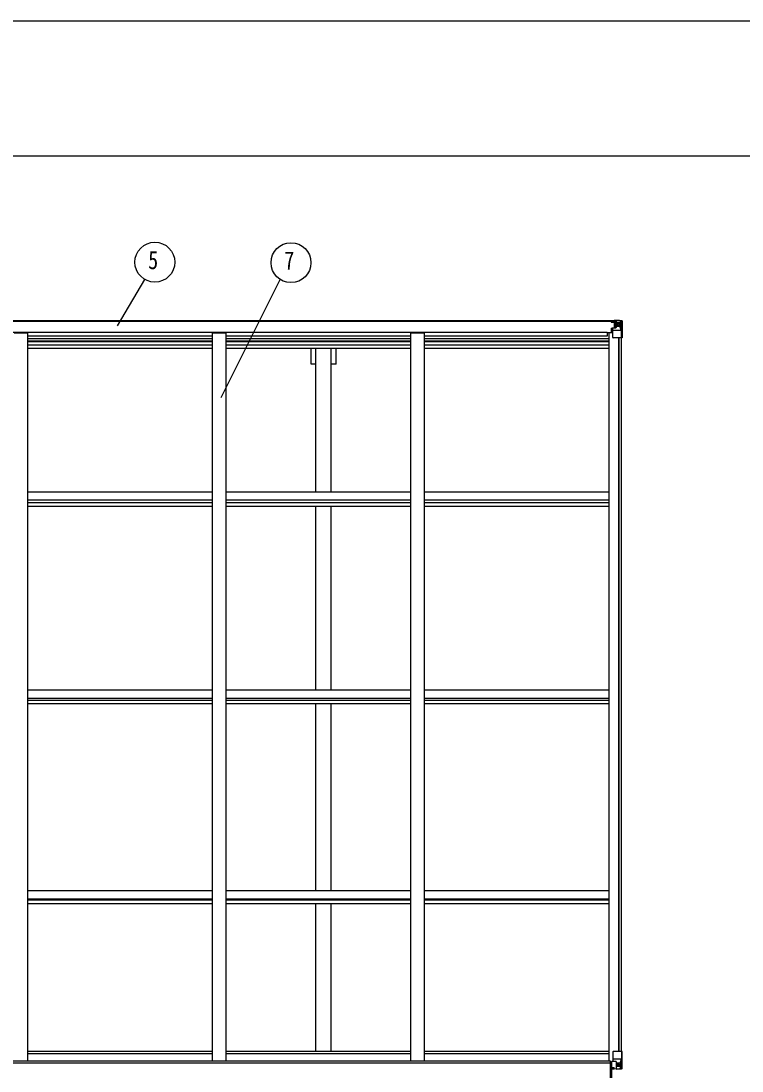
# Model space of a CAD drawing. Units: millimetres, scale not verified. Extents: x -10512 to 10512, y -7425 to 7425.
# Drawn here: x 1204 to 3807, y 3637 to 7425 of the extents above; entities that cross this region are included whole.
import ezdxf
from ezdxf.enums import TextEntityAlignment as Align

# ---------------------------------------------------------------- set-up
doc = ezdxf.new("R2010")
doc.units = ezdxf.units.MM
doc.header["$LTSCALE"] = 30
for name, color, linetype in [('0-4_YKK_13', 4, 'Continuous'), ('0-5_YKK_A1', 4, 'Continuous'), ('0-6_YKK_D', 6, 'Continuous'), ('0-7_YKK_ZWAK', 7, 'Continuous')]:
    doc.layers.add(name, color=color, linetype=linetype)
doc.styles.add('ＭＳ ゴシック', font='')
doc.styles.get('ＭＳ ゴシック').set_extended_font_data('MS Gothic')

msp = doc.modelspace()

# ---------------------------------------------------------------- linework, layer by layer
at = {"layer": '0-4_YKK_13'}
for p, q in [((3334.65, 6339.8), (3334.65, 6340.8)), ((3335.65, 6339.8), (3334.65, 6339.8)), ((3334.65, 6339.8), (3334.65, 6338.23)), ((3334.65, 6338.12), (3334.65, 6338.23)), ((3335.65, 6340.8), (3335.65, 6339.8)), ((3340.65, 6339.8), (3335.65, 6339.8)), ((3340.85, 6343.3), (3339.16, 6342.87)), ((3340.65, 6338.19), (3340.65, 6339.8)), ((3340.65, 6338.19), (3350.65, 6338.1)), ((3340.85, 6343.3), (3341.15, 6343.3)), ((3341.15, 6343.3), (3341.15, 6342.87)), ((3342.65, 6340.06), (3350.65, 6340.06)), ((3342.65, 6340.03), (3350.65, 6340.03)), ((3346.15, 6345.49), (3352.65, 6345.1)), ((3346.15, 6344.61), (3346.15, 6345.49)), ((3352.65, 6344.21), (3346.15, 6344.61)), ((3346.15, 6344.1), (3346.15, 6344.61)), ((3346.15, 6344.1), (3346.15, 6343.68)), ((3346.15, 6343.68), (3351.15, 6343.6)), ((3346.15, 6343.68), (3346.15, 6342.87)), ((3347.15, 6337.73), (3347.15, 6337.96)), ((3347.15, 6317.99), (3347.15, 6337.73)), ((3351.04, 6337.73), (3347.15, 6337.73)), ((3347.15, 6334.1), (3351.15, 6334.1)), ((3347.15, 6325.89), (3351.15, 6325.89)), ((3350.65, 6340.03), (3350.65, 6340.06)), ((3350.65, 6339.03), (3350.65, 6340.03)), ((3350.65, 6339.03), (3351.15, 6339.03)), ((3350.65, 6338.1), (3350.65, 6339.03)), ((3350.66, 6338.1), (3350.65, 6338.1)), ((3350.66, 6337.94), (3350.66, 6338.1)), ((3351.15, 6339.39), (3352.65, 6339.39)), ((3351.15, 6335.85), (3352.65, 6335.85)), ((3352.65, 6344.98), (3364.65, 6344.2)), ((3353.65, 6335.85), (3352.65, 6335.85)), ((3364.65, 6335.85), (3352.65, 6335.85)), ((3359.17, 6328.66), (3359.17, 6327.7)), ((3366.98, 6335.8), (3364.65, 6335.86)), ((3364.74, 6344.19), (3372.66, 6343.72)), ((3366.98, 6322.33), (3366.98, 6335.8)), ((3367.84, 6339.31), (3370.57, 6342.97)), ((3371.81, 6342.75), (3371.81, 6342.68)), ((3371.81, 6282.1), (3371.81, 6342.68)), ((3373.71, 6343.81), (3373.71, 6343.81)), ((3373.71, 6343.76), (3373.71, 6343.8)), ((3374.65, 6342.81), (3374.65, 6342.77)), ((3320.15, 6301.18), (3340.65, 6301.18)), ((3336.15, 6316.97), (3337.15, 6316.98)), ((3336.15, 6301.18), (3336.15, 6316.97)), ((3337.15, 6315.24), (3336.15, 6315.25)), ((3336.15, 6305.1), (3340.65, 6305.1)), ((3341.2, 6317.01), (3337.15, 6316.98)), ((3340.65, 6283.1), (3340.65, 6316.2)), ((3364.65, 6308.77), (3340.65, 6308.77)), ((3351.82, 6318.74), (3341.48, 6317.09)), ((3341.48, 6316.45), (3351.82, 6318.11)), ((3341.48, 6317.09), (3341.48, 6316.45)), ((3351.15, 6322.3), (3352.65, 6322.3)), ((3351.82, 6318.11), (3351.82, 6318.74)), ((3364.65, 6322.3), (3352.65, 6322.3)), ((3364.65, 6322.3), (3366.98, 6322.33)), ((3364.65, 6322.3), (3364.65, 6322.3)), ((3371.26, 6308.98), (3364.65, 6308.77)), ((3371.26, 6308.98), (3367.12, 6321.06)), ((3371.81, 6282.1), (3341.65, 6282.1)), ((3340.65, 3706), (3340.65, 3672.9)), ((3364.65, 3680.33), (3340.65, 3680.33)), ((3374.65, 3707), (3341.65, 3707)), ((3371.26, 3680.12), (3364.65, 3680.33)), ((3371.26, 3680.12), (3367.12, 3668.03)), ((3371.81, 3707), (3371.81, 3646.42)), ((3374.65, 3646.29), (3374.65, 3707)), ((3336.15, 3669.84), (3336.15, 3649.69)), ((3346.15, 3670.79), (3337.15, 3670.75)), ((3337.15, 3648.98), (3346.15, 3648.92)), ((3341.48, 3672.64), (3351.82, 3670.99)), ((3341.48, 3672.01), (3341.48, 3672.64)), ((3349.13, 3670.79), (3341.48, 3672.01)), ((3352.65, 3670.79), (3346.15, 3670.79)), ((3346.15, 3643.6), (3346.15, 3649.55)), ((3351.82, 3670.99), (3351.82, 3670.79)), ((3352.65, 3670.79), (3352.65, 3644)), ((3352.65, 3666.8), (3364.65, 3666.8)), ((3364.65, 3653.24), (3352.65, 3653.24)), ((3352.65, 3644.12), (3364.65, 3644.9)), ((3360.13, 3660.44), (3360.13, 3661.4)), ((3364.65, 3666.8), (3364.65, 3666.8)), ((3364.65, 3666.8), (3366.98, 3666.77)), ((3366.98, 3653.3), (3364.65, 3653.24)), ((3364.74, 3644.9), (3372.66, 3645.38)), ((3366.98, 3666.77), (3366.98, 3653.3)), ((3367.84, 3649.79), (3370.57, 3646.12)), ((3371.81, 3646.35), (3371.81, 3646.42)), ((3373.71, 3645.33), (3373.71, 3645.29))]:
    msp.add_line(p, q, dxfattribs=at)
for points in [[(3340.65, 6338.19), (3340.65, 6338.18), (3334.65, 6338.23)], [(3335.65, 6338.07), (3350.65, 6337.94), (3350.66, 6337.94)], [(3350.65, 6339.03), (3342.65, 6339.03), (3342.65, 6340.8)], [(3346.15, 6344.1), (3351.15, 6344.1), (3351.15, 6318.63)], [(3373.71, 6343.81), (3364.65, 6344.36), (3352.65, 6345.1), (3352.65, 6319)], [(3358.21, 6330.58), (3357.25, 6330.58), (3357.25, 6329.62), (3358.21, 6329.62)], [(3360.13, 6331.54), (3360.13, 6332.5), (3359.17, 6332.5), (3359.17, 6331.54)], [(3359.17, 6327.7), (3360.13, 6327.7), (3360.13, 6328.66)], [(3361.09, 6329.62), (3362.05, 6329.62), (3362.05, 6330.58), (3361.09, 6330.58)], [(3374.65, 6342.77), (3374.65, 6282.1), (3371.81, 6282.1)], [(3337.15, 6316.98), (3337.15, 6315.24), (3340.65, 6315.22)], [(3334.15, 3605.32), (3333.15, 3605.32), (3333.15, 3668.32), (3334.15, 3668.32)], [(3336.15, 3649.69), (3336.16, 3649.58), (3346.15, 3649.55)], [(3373.71, 3645.29), (3364.65, 3644.74), (3346.15, 3643.6)], [(3358.21, 3659.48), (3357.25, 3659.48), (3357.25, 3658.52), (3358.21, 3658.52)], [(3360.13, 3661.4), (3359.17, 3661.4), (3359.17, 3660.44)], [(3359.17, 3657.56), (3359.17, 3656.6), (3360.13, 3656.6), (3360.13, 3657.56)], [(3361.09, 3658.52), (3362.05, 3658.52), (3362.05, 3659.48), (3361.09, 3659.48)]]:
    msp.add_lwpolyline(points, dxfattribs=at)
msp.add_lwpolyline([(3334.15, 3605.32), (3334.15, 3668.32), (3335.65, 3668.32), (3335.65, 3605.32)], close=True, dxfattribs=at)
for centre in [(3359.65, 6330.1), (3359.65, 3659)]:
    msp.add_circle(centre, 5.3, dxfattribs=at)
for centre, radius, start, end in [((3335.51, 6345.76), 7.69, 263.56574, 271.03001), ((3350.65, 6340.56), 0.5, 270.00309, 0.00198), ((3350.65, 6340.53), 0.5, 269.99891, 359.99891), ((3350.65, 6337.6), 0.5, 359.95536, 89.47105), ((3350.64, 6337.43), 0.513, 358.95293, 88.11972), ((3358.21, 6331.54), 0.96, 270, 0), ((3358.21, 6328.66), 0.96, 0, 90), ((3361.09, 6331.54), 0.96, 180, 270), ((3361.09, 6328.66), 0.96, 90, 180), ((3370.52, 6342.81), 1.28, 357.54105, 48.82169), ((3372.5, 6356.42), 12.7, 264.89689, 270.75534), ((3373.65, 6342.81), 0.999, 0.04917, 86.5576), ((3373.65, 6342.81), 1, 359.99921, 86.49983), ((3373.65, 6342.77), 0.999, 0.04917, 86.5576), ((3341.59, 6316.16), 0.937, 96.73234, 177.67791), ((3341.59, 6315.52), 0.937, 96.73234, 177.67791), ((3351.71, 6319.67), 0.937, 276.73234, 357.67791), ((3351.71, 6319.04), 0.937, 276.73234, 357.67791), ((3341.65, 6283.1), 1, 180, 270), ((3341.65, 3706), 1, 90, 180), ((3341.59, 3673.58), 0.937, 182.32209, 263.26766), ((3341.59, 3672.94), 0.937, 182.32209, 263.26766), ((3351.71, 3670.06), 0.937, 50.93398, 83.26766), ((3358.21, 3660.44), 0.96, 270, 0), ((3358.21, 3657.56), 0.96, 0, 90), ((3361.09, 3660.44), 0.96, 180, 270), ((3361.09, 3657.56), 0.96, 90, 180), ((3370.52, 3646.29), 1.28, 311.17831, 2.45895), ((3372.5, 3632.68), 12.7, 89.24466, 95.10311), ((3373.65, 3646.33), 0.999, 273.4424, 359.95083), ((3373.65, 3646.29), 0.999, 273.4424, 359.95083), ((3373.65, 3646.29), 1, 273.50017, 0.00079)]:
    msp.add_arc(centre, radius, start, end, dxfattribs=at)
for centre, major_axis, ratio, start_param, end_param in [((3446.4, 6335.85), (-81.75, 0), 0.061163, 6.2824128, 6.2831853), ((3369.85, 6335.72), (-0.03, 5), 0.573921, 0.7672717, 1.551125), ((3371.52, 6340.79), (0.02, 3), 0.466854, 0.125683, 0.7596956), ((3371.71, 6343.89), (-2, 0.12), 0.060933, 2.0712557, 3.1453404), ((3172.71, 6356.12), (-201, 12.36), 0.060933, 3.1453404, 3.145839), ((3368.39, 6322.35), (0, 3), 0.468246, 1.5772882, 2.0127935), ((3370.54, 6311.33), (-0.85, 2.32), 0.403757, 3.0087805, 3.9744392), ((3370.54, 3677.77), (-0.85, -2.32), 0.403757, 2.3087461, 3.2744049), ((3337.15, 3669.85), (-1, -0.021), 0.906239, 4.6936843, 6.2644806), ((3337.15, 3649.68), (-1, 0.012), 0.707053, 0.1587743, 1.5795216), ((3446.4, 3653.24), (-81.75, 0), 0.061163, 0, 0.0007725), ((3369.85, 3653.38), (-0.03, -5), 0.573921, 4.7320603, 5.5159136), ((3368.39, 3666.75), (0, -3), 0.468246, 4.2703918, 4.7058971), ((3371.52, 3648.31), (0.02, -3), 0.466854, 5.5234897, 6.1575023), ((3371.71, 3645.21), (-2, -0.12), 0.060933, 3.1378449, 4.2119296), ((3172.71, 3632.98), (-201, -12.36), 0.060933, 3.1373463, 3.1378449)]:
    msp.add_ellipse(centre, major_axis=major_axis, ratio=ratio, start_param=start_param, end_param=end_param, dxfattribs=at)
at = {"layer": '0-5_YKK_A1'}
for p, q in [((3351.15, 6342.87), (-1657.85, 6342.87)), ((3351.16, 6340.8), (-1657.85, 6340.8)), ((-1626.85, 6302.6), (3320.15, 6302.6)), ((1179.65, 6300.57), (1229.65, 6300.57)), ((1229.65, 3671.95), (1229.65, 6300.57)), ((1895.65, 6300.57), (1945.65, 6300.57)), ((1895.65, 3671.95), (1895.65, 6300.57)), ((1945.65, 3671.95), (1945.65, 6300.57)), ((2611.65, 6300.57), (2661.65, 6300.57)), ((2611.65, 3671.95), (2611.65, 6300.57)), ((2661.65, 3671.95), (2661.65, 6300.57)), ((3320.15, 6302.6), (3320.15, 6287.53)), ((3327.65, 3671.95), (3327.65, 6300.57)), ((3340.65, 6300.57), (3327.65, 6300.57)), ((1895.65, 6287.53), (1229.65, 6287.53)), ((1895.65, 6278.16), (1229.65, 6278.16)), ((1229.65, 6271.09), (1895.65, 6271.09)), ((1895.65, 6267.31), (1229.65, 6267.31)), ((1895.65, 6255.96), (1229.65, 6255.96)), ((2611.65, 6287.53), (1945.65, 6287.53)), ((2611.65, 6278.16), (1945.65, 6278.16)), ((1945.65, 6271.09), (2611.65, 6271.09)), ((2611.65, 6267.31), (1945.65, 6267.31)), ((2611.65, 6255.96), (1945.65, 6255.96)), ((3320.15, 6287.53), (2661.65, 6287.53)), ((3327.65, 6278.16), (2661.65, 6278.16)), ((2661.65, 6271.09), (3327.65, 6271.09)), ((3327.65, 6267.31), (2661.65, 6267.31)), ((3327.65, 6255.96), (2661.65, 6255.96)), ((3362.95, 3707), (3362.95, 6282.1)), ((3363.65, 3707), (3363.65, 6282.1)), ((3372.65, 3707), (3372.65, 6282.1)), ((1895.65, 6243.14), (1229.65, 6243.14)), ((2611.65, 6243.14), (1945.65, 6243.14)), ((2269.15, 5725.57), (2269.15, 6243.14)), ((2324.15, 5725.57), (2324.15, 6243.14)), ((2341.85, 6186.87), (2341.85, 6243.14)), ((3327.65, 6243.14), (2661.65, 6243.14)), ((2341.85, 6186.87), (2324.15, 6186.87)), ((1895.65, 5725.57), (1229.65, 5725.57)), ((2611.65, 5725.57), (1945.65, 5725.57)), ((3327.65, 5725.57), (2661.65, 5725.57)), ((1895.65, 5696.6), (1229.65, 5696.6)), ((1895.65, 5686.45), (1229.65, 5686.45)), ((2611.65, 5696.6), (1945.65, 5696.6)), ((2611.65, 5686.45), (1945.65, 5686.45)), ((3327.65, 5696.6), (2661.65, 5696.6)), ((3327.65, 5686.45), (2661.65, 5686.45)), ((1895.65, 5673.61), (1229.65, 5673.61)), ((2611.65, 5673.61), (1945.65, 5673.61)), ((2269.15, 5010.79), (2269.15, 5673.61)), ((2324.15, 5010.79), (2324.15, 5673.61)), ((3327.65, 5673.61), (2661.65, 5673.61)), ((1895.65, 5010.79), (1229.65, 5010.79)), ((2611.65, 5010.79), (1945.65, 5010.79)), ((3327.65, 5010.79), (2661.65, 5010.79)), ((1895.65, 4981.35), (1229.65, 4981.35)), ((1895.65, 4974.2), (1229.65, 4974.2)), ((2611.65, 4981.35), (1945.65, 4981.35)), ((2611.65, 4974.2), (1945.65, 4974.2)), ((3327.65, 4981.35), (2661.65, 4981.35)), ((3327.65, 4974.2), (2661.65, 4974.2)), ((1895.65, 4961.24), (1229.65, 4961.24)), ((2611.65, 4961.24), (1945.65, 4961.24)), ((2269.15, 4286.88), (2269.15, 4961.24)), ((2324.15, 4286.88), (2324.15, 4961.24)), ((3327.65, 4961.24), (2661.65, 4961.24)), ((1895.65, 4286.88), (1229.65, 4286.88)), ((2611.65, 4286.88), (1945.65, 4286.88)), ((3327.65, 4286.88), (2661.65, 4286.88)), ((1895.65, 4257.12), (1229.65, 4257.12)), ((1895.65, 4252.82), (1229.65, 4252.82)), ((2611.65, 4257.12), (1945.65, 4257.12)), ((2611.65, 4252.82), (1945.65, 4252.82)), ((3327.65, 4257.12), (2661.65, 4257.12)), ((3327.65, 4252.82), (2661.65, 4252.82)), ((1895.65, 4239.81), (1229.65, 4239.81)), ((2611.65, 4239.81), (1945.65, 4239.81)), ((2269.15, 3707.89), (2269.15, 4239.81)), ((2324.15, 3707.89), (2324.15, 4239.81)), ((3327.65, 4239.81), (2661.65, 4239.81)), ((1895.07, 3698.76), (1229.07, 3698.76)), ((1895.34, 3707.89), (1229.34, 3707.89)), ((2611.07, 3698.76), (1945.07, 3698.76)), ((2611.34, 3707.89), (1945.34, 3707.89)), ((3327.07, 3698.76), (2661.07, 3698.76)), ((3327.34, 3707.89), (2661.34, 3707.89)), ((3333.15, 3671.95), (-1639.85, 3671.95)), ((3333.15, 3665.45), (-1639.85, 3665.45)), ((3333.15, 3668.32), (3333.15, 3671.95)), ((3335.65, 3645.2), (3346.15, 3645.2))]:
    msp.add_line(p, q, dxfattribs=at)
msp.add_lwpolyline([(2269.15, 6186.87), (2251.45, 6186.87), (2251.45, 6243.14)], dxfattribs=at)
at = {"layer": '0-6_YKK_D'}
for p, q in [((1552.43, 6325.23), (1651.14, 6492.85)), ((1926.89, 6067.12), (2139.84, 6492.78))]:
    msp.add_line(p, q, dxfattribs=at)
for centre in [(1687.67, 6554.9), (2179.12, 6553.12)]:
    msp.add_circle(centre, 72, dxfattribs=at)
at = {"layer": '0-7_YKK_ZWAK'}
msp.add_line((9737.55, 6937.5), (-9762.45, 6937.5), dxfattribs=at)
msp.add_lwpolyline([(-10512.5, -7425), (10512.5, -7425), (10512.5, 7425), (-10512.5, 7425)], close=True, dxfattribs=at)

# ---------------------------------------------------------------- texts
at = {"layer": '0-6_YKK_D', "style": 'ＭＳ ゴシック', "width": 0.8}
for s, p in [('5', (1663.67, 6509.9)), ('7', (2155.12, 6508.12))]:
    msp.add_text(s, height=65.98, dxfattribs=at).set_placement(p, align=Align.BOTTOM_LEFT)

doc.saveas('drawing.dxf')
